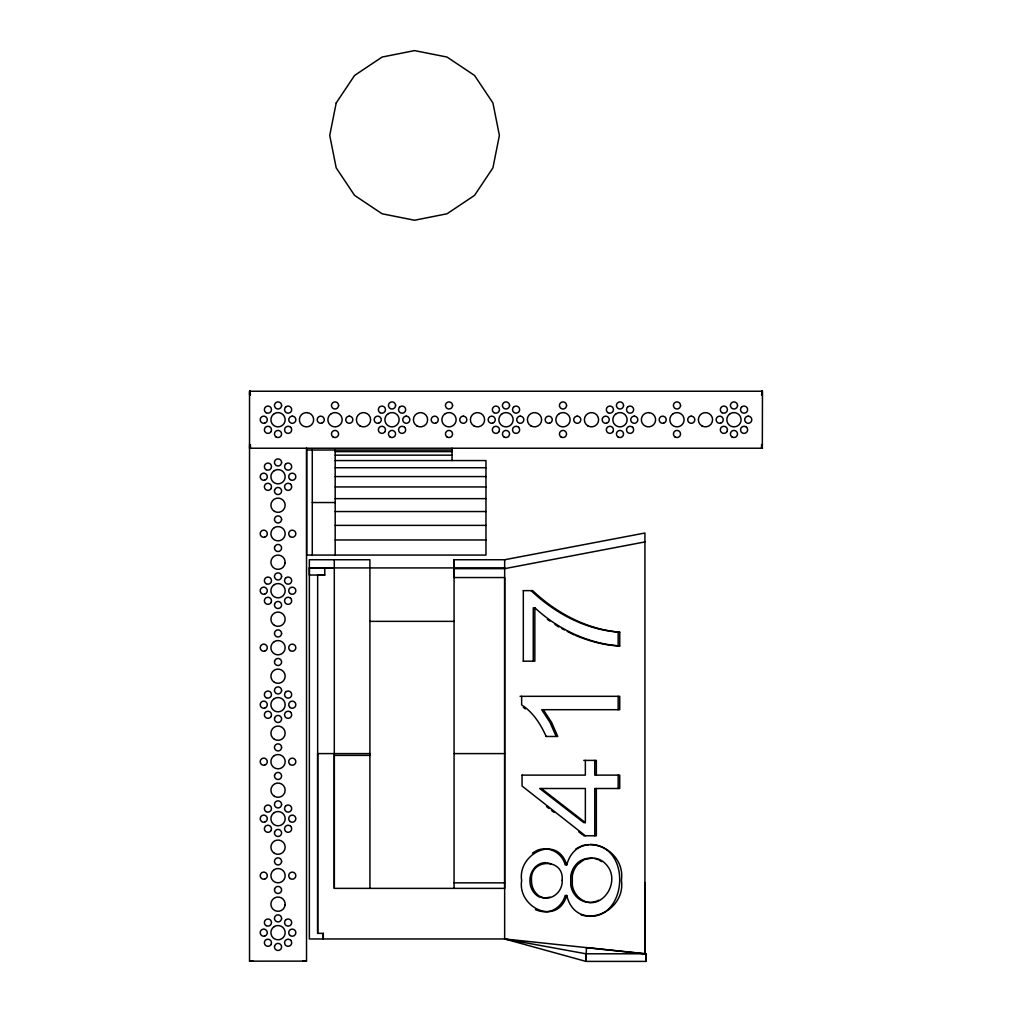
<?xml version="1.0" encoding="UTF-8"?>
<svg xmlns="http://www.w3.org/2000/svg" width="1012" height="1012" viewBox="0 0 1012 1012"><rect width="100%" height="100%" fill="white"/><g stroke="black" fill="none" stroke-linecap="round" stroke-linejoin="round"><path stroke-width="1.5" d="M334.302 567.909L309.356 567.922L309.356 575.044L324.776 575.044L324.776 567.909M323.271 933.355L323.271 938.959L323.271 933.355L317.654 933.355L317.654 753.598L369.924 753.598L369.924 755.382L334.302 755.382L334.302 888.372L504.659 888.372L504.659 567.922L309.356 567.922M334.302 888.372L334.289 559.737M454.072 888.372L454.072 559.737L504.659 559.737L644.91 533.02L644.91 953.797L504.659 938.959L309.356 938.959L309.356 559.737L369.911 559.737L369.924 888.372M504.659 938.959L585.973 953.797L585.961 961.4L645.795 961.4L645.795 953.797L586.429 947.611L585.961 961.4L504.659 938.959L504.659 577.548L454.072 577.548L454.072 559.737M454.072 567.922L454.072 568.643L504.659 568.643L644.91 541.926M535.74 851.029C547.429 845.007 562.166 852.18 565.177 864.918L566.758 864.918C576.903 827.715 626.213 847.183 621.406 880.301C626.479 913.406 575.841 933.178 566.758 895.468L565.177 895.468C562.47 905.803 552.286 913.798 541.42 911.42M566.758 895.468C557.384 926.828 517.233 907.498 521.648 880.529C517.347 853.888 556.967 833.597 566.758 864.918M532.502 853.065L534.652 851.712M575.841 848.979L580.61 846.361M598.674 900.25C591.312 904.184 581.495 902.615 575.98 896.24A20.531 18.406 -90 0 1 570.73 885.12L570.73 875.962A21.404 19.19 -90 0 1 576.043 864.501C580.888 858.695 588.883 857.227 596.03 858.467A20.417 18.292 -90 0 1 606.011 864.311C623.506 882.856 597.788 916.872 577.561 896.24A20.531 18.406 -90 0 1 572.311 885.12L572.311 875.962A21.404 19.19 -90 0 1 577.624 864.501L584.038 859.681L591.944 858.075M545.531 862.603C536.271 862.768 529.858 871.598 529.934 880.377A17.495 15.686 -90 0 0 539.156 896.885L544.861 898.137L549.895 897.151M581.811 845.703L588.832 844.615M324.776 575.031L317.654 575.044L317.654 933.355M250.559 394.794L249.559 394.794L249.648 391.239M761.441 394.794L762.441 394.794M249.559 444.673L250.432 444.673L250.432 448.227M762.453 444.673L761.568 444.673L761.568 448.227M762.491 448.227L249.509 448.227L249.673 444.673M306.687 450.011L452.06 450.011M335.187 451.63L452.06 451.63M335.187 455.16L452.06 455.16M335.187 460.561L485.962 460.561L485.962 555.069L306.687 555.069L306.687 448.227M335.187 467.734L485.962 467.734M335.187 476.576L485.962 476.576M335.187 486.936L485.962 486.936M335.187 498.65L485.962 498.65M312.278 502.534L335.187 502.534M335.187 511.541L485.962 511.541M335.187 525.38L485.962 525.38M335.187 539.965L485.962 539.965M523.293 590.628L532.654 590.628C556.258 613.082 586.935 629.439 619.736 632.171L619.736 645.922C604.531 645.492 589.756 641.178 575.727 635.523M619.736 645.922C588.098 643.721 557.979 629.211 534.842 607.795L533.261 607.795L533.261 661.165M369.911 621.355L454.072 621.355M531.072 590.628C555.044 613.361 586.34 630.147 619.736 632.171M523.179 661.165L534.842 661.165L534.842 607.795M520.067 696.319L619.736 696.319L619.736 709.703L541.724 709.703L549.984 722.378L556.183 736.47M546.037 736.47L557.764 736.47L551.565 722.378L543.305 709.703M454.072 753.598L504.659 753.598M583.772 760.404L596.346 760.404L596.346 775.116M522.015 775.116L585.353 775.116L585.353 760.404M585.353 822.617L583.772 822.617L539.725 788.5L585.353 788.5L585.353 822.617L541.306 788.5M583.772 835.773L596.346 835.773L596.346 788.5M454.072 882.856L504.659 882.856M585.961 953.797L645.795 953.797L645.795 961.4L645.782 953.797M762.327 448.227L762.466 391.239L249.534 391.239L249.534 961.16L253.101 961.134M249.534 961.16L306.522 961.134L302.967 960.831M590.236 844.4C634.549 845.564 626.732 928.055 581.154 914.861M546.986 862.92L551.363 863.843M535.449 909.687L540.142 911.281M561.622 628.465L564.43 629.907M567.251 631.361L574.272 634.992M547.391 619.382L549.933 621.077M555.006 624.467L558.814 627.01M523.293 707.312L525.43 708.881M585.353 835.773L522.053 786.046L522.053 775.116M546.531 806.526L549.023 808.474M551.502 810.422L553.981 812.37M578.813 831.877L582.532 834.799M546.176 736.47C540.674 724.263 533.172 712.271 521.648 704.947L521.648 696.319M762.2 391.239L762.2 394.794M762.137 444.673L762.137 448.227M761.998 391.239L761.998 394.794M761.884 444.673L761.884 448.227M761.745 391.239L761.745 394.794M644.91 882.856L644.91 953.544M618.155 632.171L618.155 645.922M618.155 696.319L618.155 709.703M618.155 775.116L618.155 788.5M594.765 760.404L594.765 775.116L619.736 775.116L619.736 788.5L594.765 788.5L594.765 835.773M523.318 590.628L523.318 661.165M504.659 559.737L504.659 568.643M452.06 448.227L452.06 460.561M335.187 450.011L335.187 555.069M312.278 450.011L312.278 555.069M306.522 448.227L306.522 961.185M250.255 391.239L250.255 394.794M249.989 391.239L249.989 394.794M250.116 444.673L250.116 448.227M249.787 391.239L249.787 394.794M249.863 444.673L249.863 448.227M594.449 858.467A20.417 18.292 -90 0 1 598.143 859.631M599.294 860.2A20.417 18.292 -90 0 1 601.47 861.591M281.589 405.483L281.475 406.407A3.567 3.567 0 0 1 274.594 406.407L274.467 405.483A3.567 3.567 0 0 1 278.034 401.928A3.567 3.567 0 0 1 281.589 405.483M274.594 490.048L274.467 490.972A3.567 3.567 0 0 0 278.034 494.539A3.567 3.567 0 0 0 281.589 490.972L281.475 490.048A3.567 3.567 0 0 0 274.594 490.048M281.589 462.471L281.475 463.395A3.567 3.567 0 0 1 274.594 463.395L274.467 462.471A3.567 3.567 0 0 1 278.034 458.917A3.567 3.567 0 0 1 281.589 462.471M274.594 547.037L274.467 547.96A3.567 3.567 0 0 0 278.034 551.527A3.567 3.567 0 0 0 281.589 547.96L281.475 547.037A3.567 3.567 0 0 0 274.594 547.037M281.589 519.472L281.475 520.396A3.567 3.567 0 0 1 274.594 520.396L274.467 519.472A3.567 3.567 0 0 1 278.034 515.905A3.567 3.567 0 0 1 281.589 519.472M274.594 604.037L274.467 604.961A3.567 3.567 0 0 0 278.034 608.516A3.567 3.567 0 0 0 281.589 604.961L281.475 604.037A3.567 3.567 0 0 0 274.594 604.037M281.589 576.46L281.475 577.384A3.567 3.567 0 0 1 274.594 577.384L274.467 576.46A3.567 3.567 0 0 1 278.034 572.893A3.567 3.567 0 0 1 281.589 576.46M274.594 661.026L274.467 661.949A3.567 3.567 0 0 0 278.034 665.504A3.567 3.567 0 0 0 281.589 661.949L281.475 661.026A3.567 3.567 0 0 0 274.594 661.026M281.589 633.449L281.475 634.372A3.567 3.567 0 0 1 274.594 634.372L274.467 633.449A3.567 3.567 0 0 1 278.034 629.894A3.567 3.567 0 0 1 281.589 633.449M274.594 718.014L274.467 718.937A3.567 3.567 0 0 0 278.034 722.505A3.567 3.567 0 0 0 281.589 718.937L281.475 718.014A3.567 3.567 0 0 0 274.594 718.014M281.589 690.45L281.475 691.36A3.567 3.567 0 0 1 274.594 691.36L274.467 690.45A3.567 3.567 0 0 1 278.034 686.882A3.567 3.567 0 0 1 281.589 690.45M274.594 775.015L274.467 775.926A3.567 3.567 0 0 0 278.034 779.493A3.567 3.567 0 0 0 281.589 775.926L281.475 775.015A3.567 3.567 0 0 0 274.594 775.015M281.589 747.438L281.475 748.361A3.567 3.567 0 0 1 274.594 748.361L274.467 747.438A3.567 3.567 0 0 1 278.034 743.871A3.567 3.567 0 0 1 281.589 747.438M274.594 832.003L274.467 832.927A3.567 3.567 0 0 0 278.034 836.481A3.567 3.567 0 0 0 281.589 832.927L281.475 832.003A3.567 3.567 0 0 0 274.594 832.003M281.589 804.426L281.475 805.35A3.567 3.567 0 0 1 274.594 805.35L274.467 804.426A3.567 3.567 0 0 1 278.034 800.871A3.567 3.567 0 0 1 281.589 804.426M274.594 888.991L274.467 889.915A3.567 3.567 0 0 0 278.034 893.482A3.567 3.567 0 0 0 281.589 889.915L281.475 888.991A3.567 3.567 0 0 0 274.594 888.991M338.59 405.483L338.463 406.407A3.567 3.567 0 0 1 331.582 406.407L331.455 405.483A3.567 3.567 0 0 1 335.023 401.928A3.567 3.567 0 0 1 338.59 405.483M281.589 861.414L281.475 862.338A3.567 3.567 0 0 1 274.594 862.338L274.467 861.414A3.567 3.567 0 0 1 278.034 857.86A3.567 3.567 0 0 1 281.589 861.414M274.594 945.98L274.467 946.903A3.567 3.567 0 0 0 278.034 950.47A3.567 3.567 0 0 0 281.589 946.903L281.475 945.98A3.567 3.567 0 0 0 274.594 945.98M281.589 918.415L281.475 919.339A3.567 3.567 0 0 1 274.594 919.339L274.467 918.415A3.567 3.567 0 0 1 278.034 914.848A3.567 3.567 0 0 1 281.589 918.415M395.578 405.483L395.452 406.407A3.567 3.567 0 0 1 388.57 406.407L388.456 405.483A3.567 3.567 0 0 1 392.011 401.928A3.567 3.567 0 0 1 395.578 405.483M452.566 405.483L452.453 406.407A3.567 3.567 0 0 1 445.571 406.407L445.444 405.483A3.567 3.567 0 0 1 449.012 401.928A3.567 3.567 0 0 1 452.566 405.483M509.555 405.483L509.441 406.407A3.567 3.567 0 0 1 502.559 406.407L502.433 405.483A3.567 3.567 0 0 1 506 401.928A3.567 3.567 0 0 1 509.555 405.483M566.556 405.483L566.429 406.407A3.567 3.567 0 0 1 559.547 406.407L559.434 405.483A3.567 3.567 0 0 1 562.988 401.928A3.567 3.567 0 0 1 566.556 405.483M623.544 405.483L623.417 406.407A3.567 3.567 0 0 1 616.536 406.407L616.422 405.483A3.567 3.567 0 0 1 619.976 401.928A3.567 3.567 0 0 1 623.544 405.483M680.532 405.483L680.418 406.407A3.567 3.567 0 0 1 673.537 406.407L673.41 405.483A3.567 3.567 0 0 1 676.977 401.928A3.567 3.567 0 0 1 680.532 405.483M737.533 405.483L737.406 406.407A3.567 3.567 0 0 1 730.525 406.407L730.398 405.483A3.567 3.567 0 0 1 733.966 401.928A3.567 3.567 0 0 1 737.533 405.483M562.166 880.225C562.988 891.42 551.641 901.679 540.737 896.872A17.495 15.686 -90 0 1 531.515 880.377C529.478 858.151 564.342 857.733 562.166 880.225M336.199 102.958L329.735 135.418L336.199 167.878L354.579 195.392L382.106 213.785L414.553 220.236L447.013 213.785L474.539 195.392L492.92 167.878L499.384 135.418L492.92 102.958L474.539 75.445L447.013 57.051L414.553 50.6L382.106 57.051L354.579 75.445L336.199 102.958M285.586 407.14L285.017 407.874A3.567 3.567 0 0 0 289.887 412.744L290.621 412.175A3.567 3.567 0 0 0 290.621 407.14A3.567 3.567 0 0 0 285.586 407.14M271.039 431.593L270.47 432.326A3.567 3.567 0 0 1 265.435 432.326A3.567 3.567 0 0 1 265.435 427.292L266.181 426.722A3.567 3.567 0 0 1 271.039 431.593M285.586 464.128L285.017 464.875A3.567 3.567 0 0 0 289.887 469.732L290.621 469.163A3.567 3.567 0 0 0 290.621 464.128A3.567 3.567 0 0 0 285.586 464.128M271.039 488.581L270.47 489.315A3.567 3.567 0 0 1 265.435 489.315A3.567 3.567 0 0 1 265.435 484.28L266.181 483.711A3.567 3.567 0 0 1 271.039 488.581M399.576 407.14L399.006 407.874A3.567 3.567 0 0 0 403.877 412.744L404.61 412.175A3.567 3.567 0 0 0 404.61 407.14A3.567 3.567 0 0 0 399.576 407.14M385.028 431.593L384.459 432.326A3.567 3.567 0 0 1 379.424 432.326A3.567 3.567 0 0 1 379.424 427.292L380.158 426.722A3.567 3.567 0 0 1 385.028 431.593M285.586 578.118L285.017 578.851A3.567 3.567 0 0 0 289.887 583.722L290.621 583.152A3.567 3.567 0 0 0 290.621 578.118A3.567 3.567 0 0 0 285.586 578.118M271.039 602.57L270.47 603.304A3.567 3.567 0 0 1 265.435 603.304A3.567 3.567 0 0 1 265.435 598.269L266.181 597.7A3.567 3.567 0 0 1 271.039 602.57M285.586 692.094L285.017 692.841A3.567 3.567 0 0 0 289.887 697.698L290.621 697.141A3.567 3.567 0 0 0 290.621 692.094A3.567 3.567 0 0 0 285.586 692.094M271.039 716.547L270.47 717.28A3.567 3.567 0 0 1 265.435 717.28A3.567 3.567 0 0 1 265.435 712.246L266.181 711.676A3.567 3.567 0 0 1 271.039 716.547M513.552 407.14L512.983 407.874A3.567 3.567 0 0 0 517.853 412.744L518.587 412.175A3.567 3.567 0 0 0 518.587 407.14A3.567 3.567 0 0 0 513.552 407.14M499.005 431.593L498.448 432.326A3.567 3.567 0 0 1 493.401 432.326A3.567 3.567 0 0 1 493.401 427.292L494.147 426.722A3.567 3.567 0 0 1 499.005 431.593M285.586 806.083L285.017 806.817A3.567 3.567 0 0 0 289.887 811.687L290.621 811.118A3.567 3.567 0 0 0 290.621 806.083A3.567 3.567 0 0 0 285.586 806.083M271.039 830.536L270.47 831.269A3.567 3.567 0 0 1 265.435 831.269A3.567 3.567 0 0 1 265.435 826.235L266.181 825.665A3.567 3.567 0 0 1 271.039 830.536M627.541 407.14L626.972 407.874A3.567 3.567 0 0 0 631.842 412.744L632.576 412.175A3.567 3.567 0 0 0 632.576 407.14A3.567 3.567 0 0 0 627.541 407.14M612.994 431.593L612.424 432.326A3.567 3.567 0 0 1 607.39 432.326A3.567 3.567 0 0 1 607.39 427.292L608.123 426.722A3.567 3.567 0 0 1 612.994 431.593M285.586 920.06L285.017 920.806A3.567 3.567 0 0 0 289.887 925.664L290.621 925.107A3.567 3.567 0 0 0 290.621 920.06A3.567 3.567 0 0 0 285.586 920.06M271.039 944.512L270.47 945.259A3.567 3.567 0 0 1 265.435 945.259A3.567 3.567 0 0 1 265.435 940.211L266.181 939.655A3.567 3.567 0 0 1 271.039 944.512M741.518 407.14L740.961 407.874A3.567 3.567 0 0 0 745.819 412.744L746.565 412.175A3.567 3.567 0 0 0 746.565 407.14A3.567 3.567 0 0 0 741.518 407.14M726.97 431.593L726.414 432.326A3.567 3.567 0 0 1 721.366 432.326A3.567 3.567 0 0 1 721.366 427.292L722.113 426.722A3.567 3.567 0 0 1 726.97 431.593M274.378 413.617L272.924 414.768A7.122 7.122 0 0 0 271.912 423.383L273.063 424.838A7.122 7.122 0 0 0 281.678 425.85L283.145 424.698A7.122 7.122 0 0 0 284.144 416.084L282.993 414.629A7.122 7.122 0 0 0 274.378 413.617M331.379 413.617L329.912 414.768A7.122 7.122 0 0 0 328.9 423.383L330.064 424.838A7.122 7.122 0 0 0 338.678 425.85L340.133 424.698A7.122 7.122 0 0 0 341.145 416.084L339.994 414.629A7.122 7.122 0 0 0 331.379 413.617M274.378 470.605L272.924 471.756A7.122 7.122 0 0 0 271.912 480.371L273.063 481.838A7.122 7.122 0 0 0 281.678 482.838L283.145 481.687A7.122 7.122 0 0 0 284.144 473.072L282.993 471.617A7.122 7.122 0 0 0 274.378 470.605M388.368 413.617L386.9 414.768A7.122 7.122 0 0 0 385.901 423.383L387.052 424.838A7.122 7.122 0 0 0 395.667 425.85L397.121 424.698A7.122 7.122 0 0 0 398.133 416.084L396.982 414.629A7.122 7.122 0 0 0 388.368 413.617M274.378 527.594L272.924 528.757A7.122 7.122 0 0 0 271.912 537.372L273.063 538.827A7.122 7.122 0 0 0 281.678 539.839L283.145 538.688A7.122 7.122 0 0 0 284.144 530.073L282.993 528.606A7.122 7.122 0 0 0 274.378 527.594M445.356 413.617L443.901 414.768A7.122 7.122 0 0 0 442.889 423.383L444.04 424.838A7.122 7.122 0 0 0 452.655 425.85L454.11 424.698A7.122 7.122 0 0 0 455.122 416.084L453.971 414.629A7.122 7.122 0 0 0 445.356 413.617M274.378 584.594L272.924 585.746A7.122 7.122 0 0 0 271.912 594.36L273.063 595.815A7.122 7.122 0 0 0 281.678 596.827L283.145 595.676A7.122 7.122 0 0 0 284.144 587.061L282.993 585.594A7.122 7.122 0 0 0 274.378 584.594M502.344 413.617L500.889 414.768A7.122 7.122 0 0 0 499.877 423.383L501.029 424.838A7.122 7.122 0 0 0 509.643 425.85L511.111 424.698A7.122 7.122 0 0 0 512.123 416.084L510.959 414.629A7.122 7.122 0 0 0 502.344 413.617M559.345 413.617L557.878 414.768A7.122 7.122 0 0 0 556.866 423.383L558.029 424.838A7.122 7.122 0 0 0 566.644 425.85L568.099 424.698A7.122 7.122 0 0 0 569.111 416.084L567.96 414.629A7.122 7.122 0 0 0 559.345 413.617M274.378 641.583L272.924 642.734A7.122 7.122 0 0 0 271.912 651.348L273.063 652.803A7.122 7.122 0 0 0 281.678 653.815L283.145 652.664A7.122 7.122 0 0 0 284.144 644.049L282.993 642.595A7.122 7.122 0 0 0 274.378 641.583M616.333 413.617L614.879 414.768A7.122 7.122 0 0 0 613.867 423.383L615.018 424.838A7.122 7.122 0 0 0 623.632 425.85L625.087 424.698A7.122 7.122 0 0 0 626.099 416.084L624.948 414.629A7.122 7.122 0 0 0 616.333 413.617M274.378 698.571L272.924 699.722A7.122 7.122 0 0 0 271.912 708.337L273.063 709.804A7.122 7.122 0 0 0 281.678 710.816L283.145 709.652A7.122 7.122 0 0 0 284.144 701.038L282.993 699.583A7.122 7.122 0 0 0 274.378 698.571M673.322 413.617L671.867 414.768A7.122 7.122 0 0 0 670.855 423.383L672.006 424.838A7.122 7.122 0 0 0 680.621 425.85L682.088 424.698A7.122 7.122 0 0 0 683.087 416.084L681.936 414.629A7.122 7.122 0 0 0 673.322 413.617M274.378 755.559L272.924 756.723A7.122 7.122 0 0 0 271.912 765.338L273.063 766.792A7.122 7.122 0 0 0 281.678 767.804L283.145 766.653A7.122 7.122 0 0 0 284.144 758.039L282.993 756.571A7.122 7.122 0 0 0 274.378 755.559M730.31 413.617L728.855 414.768A7.122 7.122 0 0 0 727.843 423.383L728.994 424.838A7.122 7.122 0 0 0 737.609 425.85L739.076 424.698A7.122 7.122 0 0 0 740.088 416.084L738.924 414.629A7.122 7.122 0 0 0 730.31 413.617M274.378 812.56L272.924 813.711A7.122 7.122 0 0 0 271.912 822.326L273.063 823.781A7.122 7.122 0 0 0 281.678 824.793L283.145 823.641A7.122 7.122 0 0 0 284.144 815.027L282.993 813.572A7.122 7.122 0 0 0 274.378 812.56M274.378 869.548L272.924 870.699A7.122 7.122 0 0 0 271.912 879.314L273.063 880.782A7.122 7.122 0 0 0 281.678 881.781L283.145 880.63A7.122 7.122 0 0 0 284.144 872.015L282.993 870.56A7.122 7.122 0 0 0 274.378 869.548M274.378 926.537L272.924 927.688A7.122 7.122 0 0 0 271.912 936.302L273.063 937.77A7.122 7.122 0 0 0 281.678 938.782L283.145 937.618A7.122 7.122 0 0 0 284.144 929.003L282.993 927.549A7.122 7.122 0 0 0 274.378 926.537M292.278 416.172L291.355 416.286A3.567 3.567 0 0 0 291.355 423.168L292.278 423.294A3.567 3.567 0 0 0 295.846 419.727A3.567 3.567 0 0 0 292.278 416.172M264.701 423.168L263.778 423.294A3.567 3.567 0 0 1 260.223 419.727A3.567 3.567 0 0 1 263.778 416.172L264.701 416.286A3.567 3.567 0 0 1 264.701 423.168M349.267 416.172L348.343 416.286A3.567 3.567 0 0 0 348.343 423.168L349.267 423.294A3.567 3.567 0 0 0 352.834 419.727A3.567 3.567 0 0 0 349.267 416.172M321.702 423.168L320.779 423.294A3.567 3.567 0 0 1 317.211 419.727A3.567 3.567 0 0 1 320.779 416.172L321.702 416.286A3.567 3.567 0 0 1 321.702 423.168M406.267 416.172L405.344 416.286A3.567 3.567 0 0 0 405.344 423.168L406.267 423.294A3.567 3.567 0 0 0 409.822 419.727A3.567 3.567 0 0 0 406.267 416.172M378.69 423.168L377.767 423.294A3.567 3.567 0 0 1 374.2 419.727A3.567 3.567 0 0 1 377.767 416.172L378.69 416.286A3.567 3.567 0 0 1 378.69 423.168M463.256 416.172L462.332 416.286A3.567 3.567 0 0 0 462.332 423.168L463.256 423.294A3.567 3.567 0 0 0 466.81 419.727A3.567 3.567 0 0 0 463.256 416.172M435.679 423.168L434.755 423.294A3.567 3.567 0 0 1 431.201 419.727A3.567 3.567 0 0 1 434.755 416.172L435.679 416.286A3.567 3.567 0 0 1 435.679 423.168M520.244 416.172L519.32 416.286A3.567 3.567 0 0 0 519.32 423.168L520.244 423.294A3.567 3.567 0 0 0 523.811 419.727A3.567 3.567 0 0 0 520.244 416.172M492.667 423.168L491.756 423.294A3.567 3.567 0 0 1 488.189 419.727A3.567 3.567 0 0 1 491.756 416.172L492.667 416.286A3.567 3.567 0 0 1 492.667 423.168M577.232 416.172L576.321 416.286A3.567 3.567 0 0 0 576.321 423.168L577.232 423.294A3.567 3.567 0 0 0 580.799 419.727A3.567 3.567 0 0 0 577.232 416.172M549.668 423.168L548.744 423.294A3.567 3.567 0 0 1 545.177 419.727A3.567 3.567 0 0 1 548.744 416.172L549.668 416.286A3.567 3.567 0 0 1 549.668 423.168M634.233 416.172L633.31 416.286A3.567 3.567 0 0 0 633.31 423.168L634.233 423.294A3.567 3.567 0 0 0 637.788 419.727A3.567 3.567 0 0 0 634.233 416.172M606.656 423.168L605.733 423.294A3.567 3.567 0 0 1 602.178 419.727A3.567 3.567 0 0 1 605.733 416.172L606.656 416.286A3.567 3.567 0 0 1 606.656 423.168M691.221 416.172L690.298 416.286A3.567 3.567 0 0 0 690.298 423.168L691.221 423.294A3.567 3.567 0 0 0 694.789 419.727A3.567 3.567 0 0 0 691.221 416.172M663.644 423.168L662.721 423.294A3.567 3.567 0 0 1 659.166 419.727A3.567 3.567 0 0 1 662.721 416.172L663.644 416.286A3.567 3.567 0 0 1 663.644 423.168M748.21 416.172L747.286 416.286A3.567 3.567 0 0 0 747.286 423.168L748.21 423.294A3.567 3.567 0 0 0 751.777 419.727A3.567 3.567 0 0 0 748.21 416.172M264.701 480.169L263.778 480.283A3.567 3.567 0 0 1 260.223 476.728A3.567 3.567 0 0 1 263.778 473.161L264.701 473.287A3.567 3.567 0 0 1 264.701 480.169M720.645 423.168L719.722 423.294A3.567 3.567 0 0 1 716.154 419.727A3.567 3.567 0 0 1 719.722 416.172L720.645 416.286A3.567 3.567 0 0 1 720.645 423.168M264.701 537.157L263.778 537.283A3.567 3.567 0 0 1 260.223 533.716A3.567 3.567 0 0 1 263.778 530.149L264.701 530.275A3.567 3.567 0 0 1 264.701 537.157M264.701 594.145L263.778 594.272A3.567 3.567 0 0 1 260.223 590.704A3.567 3.567 0 0 1 263.778 587.15L264.701 587.264A3.567 3.567 0 0 1 264.701 594.145M264.701 651.146L263.778 651.26A3.567 3.567 0 0 1 260.223 647.705A3.567 3.567 0 0 1 263.778 644.138L264.701 644.264A3.567 3.567 0 0 1 264.701 651.146M264.701 708.134L263.778 708.248A3.567 3.567 0 0 1 260.223 704.694A3.567 3.567 0 0 1 263.778 701.126L264.701 701.253A3.567 3.567 0 0 1 264.701 708.134M264.701 765.123L263.778 765.249A3.567 3.567 0 0 1 260.223 761.682A3.567 3.567 0 0 1 263.778 758.127L264.701 758.241A3.567 3.567 0 0 1 264.701 765.123M264.701 822.111L263.778 822.237A3.567 3.567 0 0 1 260.223 818.67A3.567 3.567 0 0 1 263.778 815.115L264.701 815.229A3.567 3.567 0 0 1 264.701 822.111M264.701 879.112L263.778 879.226A3.567 3.567 0 0 1 260.223 875.671A3.567 3.567 0 0 1 263.778 872.104L264.701 872.23A3.567 3.567 0 0 1 264.701 879.112M264.701 936.1L263.778 936.226A3.567 3.567 0 0 1 260.223 932.659A3.567 3.567 0 0 1 263.778 929.092L264.701 929.218A3.567 3.567 0 0 1 264.701 936.1M307.218 412.643L305.358 412.706A7.122 7.122 0 0 0 305.826 426.824L307.686 426.76A7.122 7.122 0 0 0 307.218 412.643M649.173 412.643L647.313 412.706A7.122 7.122 0 0 0 647.781 426.824L649.641 426.76A7.122 7.122 0 0 0 649.173 412.643M746.565 427.292L745.819 426.722A3.567 3.567 0 0 0 740.961 431.593L741.518 432.326A3.567 3.567 0 0 0 746.565 432.326A3.567 3.567 0 0 0 746.565 427.292M722.113 412.744L721.366 412.175A3.567 3.567 0 0 1 721.366 407.14A3.567 3.567 0 0 1 726.414 407.14L726.97 407.874A3.567 3.567 0 0 1 722.113 412.744M632.576 427.292L631.842 426.722A3.567 3.567 0 0 0 626.972 431.593L627.541 432.326A3.567 3.567 0 0 0 632.576 432.326A3.567 3.567 0 0 0 632.576 427.292M608.123 412.744L607.39 412.175A3.567 3.567 0 0 1 607.39 407.14A3.567 3.567 0 0 1 612.424 407.14L612.994 407.874A3.567 3.567 0 0 1 608.123 412.744M518.587 427.292L517.853 426.722A3.567 3.567 0 0 0 512.983 431.593L513.552 432.326A3.567 3.567 0 0 0 518.587 432.326A3.567 3.567 0 0 0 518.587 427.292M494.147 412.744L493.401 412.175A3.567 3.567 0 0 1 493.401 407.14A3.567 3.567 0 0 1 498.448 407.14L499.005 407.874A3.567 3.567 0 0 1 494.147 412.744M404.61 427.292L403.877 426.722A3.567 3.567 0 0 0 399.006 431.593L399.576 432.326A3.567 3.567 0 0 0 404.61 432.326A3.567 3.567 0 0 0 404.61 427.292M380.158 412.744L379.424 412.175A3.567 3.567 0 0 1 379.424 407.14A3.567 3.567 0 0 1 384.459 407.14L385.028 407.874A3.567 3.567 0 0 1 380.158 412.744M290.621 427.292L289.887 426.722A3.567 3.567 0 0 0 285.017 431.593L285.586 432.326A3.567 3.567 0 0 0 290.621 432.326A3.567 3.567 0 0 0 290.621 427.292M266.181 412.744L265.435 412.175A3.567 3.567 0 0 1 265.435 407.14A3.567 3.567 0 0 1 270.47 407.14L271.039 407.874A3.567 3.567 0 0 1 266.181 412.744M290.621 484.28L289.887 483.711A3.567 3.567 0 0 0 285.017 488.581L285.586 489.315A3.567 3.567 0 0 0 290.621 489.315A3.567 3.567 0 0 0 290.621 484.28M266.181 469.732L265.435 469.163A3.567 3.567 0 0 1 265.435 464.128A3.567 3.567 0 0 1 270.47 464.128L271.039 464.875A3.567 3.567 0 0 1 266.181 469.732M290.621 598.269L289.887 597.7A3.567 3.567 0 0 0 285.017 602.57L285.586 603.304A3.567 3.567 0 0 0 290.621 603.304A3.567 3.567 0 0 0 290.621 598.269M266.181 583.722L265.435 583.152A3.567 3.567 0 0 1 265.435 578.118A3.567 3.567 0 0 1 270.47 578.118L271.039 578.851A3.567 3.567 0 0 1 266.181 583.722M290.621 712.246L289.887 711.676A3.567 3.567 0 0 0 285.017 716.547L285.586 717.28A3.567 3.567 0 0 0 290.621 717.28A3.567 3.567 0 0 0 290.621 712.246M266.181 697.698L265.435 697.141A3.567 3.567 0 0 1 265.435 692.094A3.567 3.567 0 0 1 270.47 692.094L271.039 692.841A3.567 3.567 0 0 1 266.181 697.698M290.621 826.235L289.887 825.665A3.567 3.567 0 0 0 285.017 830.536L285.586 831.269A3.567 3.567 0 0 0 290.621 831.269A3.567 3.567 0 0 0 290.621 826.235M266.181 811.687L265.435 811.118A3.567 3.567 0 0 1 265.435 806.083A3.567 3.567 0 0 1 270.47 806.083L271.039 806.817A3.567 3.567 0 0 1 266.181 811.687M290.621 940.211L289.887 939.655A3.567 3.567 0 0 0 285.017 944.512L285.586 945.259A3.567 3.567 0 0 0 290.621 945.259A3.567 3.567 0 0 0 290.621 940.211M266.181 925.664L265.435 925.107A3.567 3.567 0 0 1 265.435 920.06A3.567 3.567 0 0 1 270.47 920.06L271.039 920.806A3.567 3.567 0 0 1 266.181 925.664M285.118 562.912L285.055 561.053A7.122 7.122 0 0 0 270.938 561.521L271.001 563.38A7.122 7.122 0 0 0 285.118 562.912M285.118 904.854L285.055 902.995A7.122 7.122 0 0 0 270.938 903.463L271.001 905.323A7.122 7.122 0 0 0 285.118 904.854M530.933 425.9A7.122 7.122 0 0 0 541.622 419.727A7.122 7.122 0 0 0 530.933 413.566A7.122 7.122 0 0 0 530.933 425.9M446.861 436.817A3.567 3.567 0 0 0 452.541 434.426A3.567 3.567 0 0 0 447.62 430.695A3.567 3.567 0 0 0 446.861 436.817M275.884 436.817A3.567 3.567 0 0 0 281.564 434.426A3.567 3.567 0 0 0 276.643 430.695A3.567 3.567 0 0 0 275.884 436.817M359.956 425.9A7.122 7.122 0 0 0 370.645 419.727A7.122 7.122 0 0 0 359.956 413.566A7.122 7.122 0 0 0 359.956 425.9M503.849 436.817A3.567 3.567 0 0 0 509.529 434.426A3.567 3.567 0 0 0 504.608 430.695A3.567 3.567 0 0 0 503.849 436.817M389.873 436.817A3.567 3.567 0 0 0 395.553 434.426A3.567 3.567 0 0 0 390.632 430.695A3.567 3.567 0 0 0 389.873 436.817M332.872 436.817A3.567 3.567 0 0 0 338.552 434.426A3.567 3.567 0 0 0 333.631 430.695A3.567 3.567 0 0 0 332.872 436.817M416.944 425.9A7.122 7.122 0 0 0 427.633 419.727A7.122 7.122 0 0 0 416.944 413.566A7.122 7.122 0 0 0 416.944 425.9M587.921 425.9A7.122 7.122 0 0 0 598.611 419.727A7.122 7.122 0 0 0 587.921 413.566A7.122 7.122 0 0 0 587.921 425.9M473.945 425.9A7.122 7.122 0 0 0 484.621 419.727A7.122 7.122 0 0 0 473.945 413.566A7.122 7.122 0 0 0 473.945 425.9M617.839 436.817A3.567 3.567 0 0 0 623.518 434.426A3.567 3.567 0 0 0 618.598 430.695A3.567 3.567 0 0 0 617.839 436.817M701.911 425.9A7.122 7.122 0 0 0 712.587 419.727A7.122 7.122 0 0 0 701.911 413.566A7.122 7.122 0 0 0 701.911 425.9M731.815 436.817A3.567 3.567 0 0 0 737.495 434.426A3.567 3.567 0 0 0 732.574 430.695A3.567 3.567 0 0 0 731.815 436.817M560.838 436.817A3.567 3.567 0 0 0 566.53 434.426A3.567 3.567 0 0 0 561.597 430.695A3.567 3.567 0 0 0 560.838 436.817M674.827 436.817A3.567 3.567 0 0 0 680.507 434.426A3.567 3.567 0 0 0 675.586 430.695A3.567 3.567 0 0 0 674.827 436.817M274.467 682.366A7.122 7.122 0 0 0 285.156 676.193A7.122 7.122 0 0 0 274.467 670.033A7.122 7.122 0 0 0 274.467 682.366M290.128 764.528A3.567 3.567 0 0 0 295.808 762.125A3.567 3.567 0 0 0 290.887 758.405A3.567 3.567 0 0 0 290.128 764.528M290.128 935.505A3.567 3.567 0 0 0 295.808 933.102A3.567 3.567 0 0 0 290.887 929.383A3.567 3.567 0 0 0 290.128 935.505M274.467 853.344A7.122 7.122 0 0 0 285.156 847.17A7.122 7.122 0 0 0 274.467 840.997A7.122 7.122 0 0 0 274.467 853.344M290.128 707.54A3.567 3.567 0 0 0 295.808 705.136A3.567 3.567 0 0 0 290.887 701.417A3.567 3.567 0 0 0 290.128 707.54M290.128 821.516A3.567 3.567 0 0 0 295.808 819.113A3.567 3.567 0 0 0 290.887 815.394A3.567 3.567 0 0 0 290.128 821.516M290.128 878.505A3.567 3.567 0 0 0 295.808 876.101A3.567 3.567 0 0 0 290.887 872.382A3.567 3.567 0 0 0 290.128 878.505M274.467 796.343A7.122 7.122 0 0 0 285.156 790.182A7.122 7.122 0 0 0 274.467 784.009A7.122 7.122 0 0 0 274.467 796.343M274.467 625.378A7.122 7.122 0 0 0 285.156 619.205A7.122 7.122 0 0 0 274.467 613.032A7.122 7.122 0 0 0 274.467 625.378M274.467 739.355A7.122 7.122 0 0 0 285.156 733.194A7.122 7.122 0 0 0 274.467 727.021A7.122 7.122 0 0 0 274.467 739.355M290.128 593.551A3.567 3.567 0 0 0 295.808 591.147A3.567 3.567 0 0 0 290.887 587.428A3.567 3.567 0 0 0 290.128 593.551M274.467 511.389A7.122 7.122 0 0 0 285.156 505.216A7.122 7.122 0 0 0 274.467 499.055A7.122 7.122 0 0 0 274.467 511.389M290.128 479.561A3.567 3.567 0 0 0 295.808 477.158A3.567 3.567 0 0 0 290.887 473.439A3.567 3.567 0 0 0 290.128 479.561M290.128 650.539A3.567 3.567 0 0 0 295.808 648.135A3.567 3.567 0 0 0 290.887 644.416A3.567 3.567 0 0 0 290.128 650.539M290.128 536.562A3.567 3.567 0 0 0 295.808 534.159A3.567 3.567 0 0 0 290.887 530.44A3.567 3.567 0 0 0 290.128 536.562"/></g></svg>
